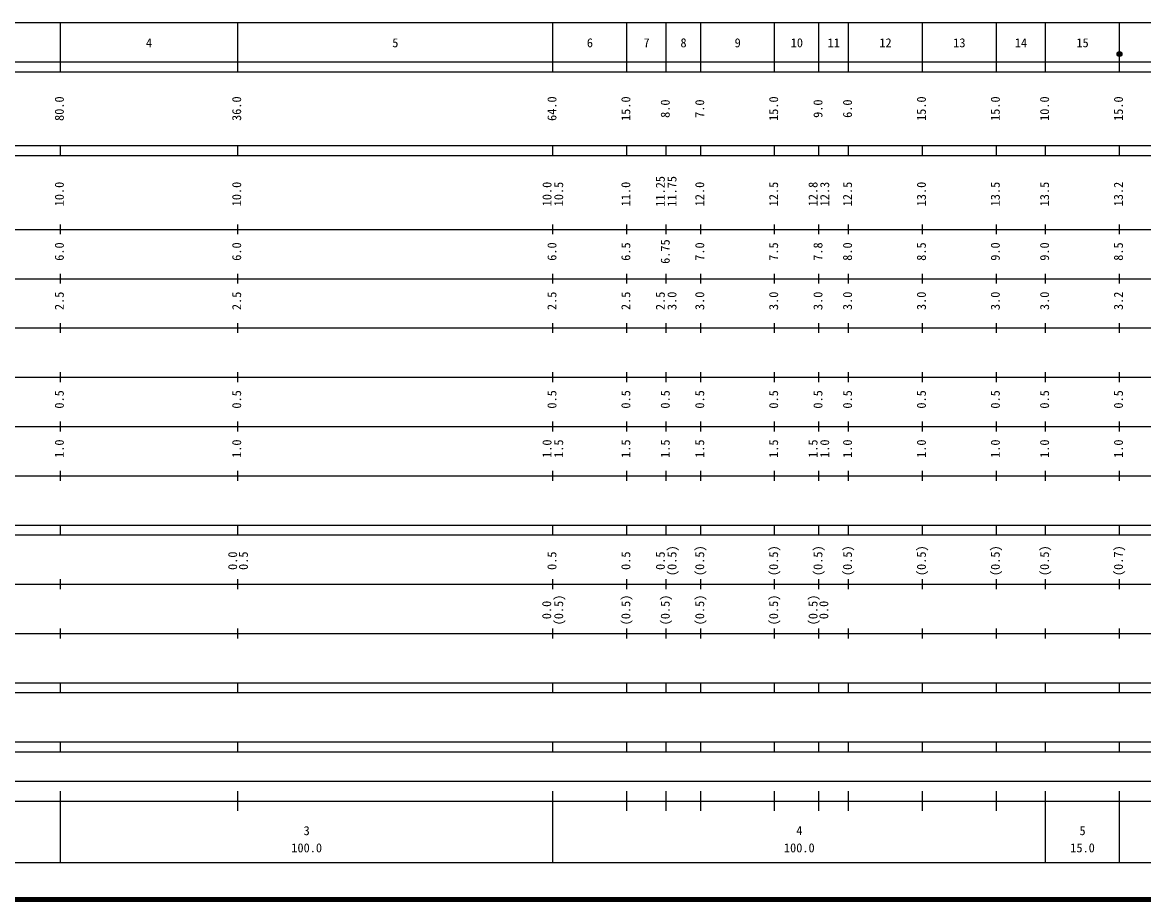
# Model space of a CAD drawing. Units: millimetres on the paper, enlarged 1000 times. Extents: x 40000 to 680000, y 20000 to 380000.
# Drawn here: x 260301 to 487888, y 20000 to 198000 of the extents above; entities that cross this region are included whole.
import ezdxf
from ezdxf.enums import TextEntityAlignment as Align

# ---------------------------------------------------------------- set-up
doc = ezdxf.new("R2010")
doc.units = ezdxf.units.MM
doc.header["$LTSCALE"] = 1000
doc.layers.add('M-TTL', color=2, linetype='Continuous', lineweight=140)
doc.layers.add('M-TTL-BAND', color=7, linetype='Continuous', lineweight=25)
doc.styles.add('ＭＳ ゴシック', font='')
doc.styles.get('ＭＳ ゴシック').set_extended_font_data('MS Gothic')

msp = doc.modelspace()

# ---------------------------------------------------------------- hatches: boundary and pattern name
at = {"layer": 'M-TTL-BAND'}
msp.add_hatch(color=256, dxfattribs=at).paths.add_polyline_path([(483500, 191603, 1), (482500, 191603, 1)])

# ---------------------------------------------------------------- linework, layer by layer
at = {"layer": 'M-TTL'}
msp.add_line((40000, 20000), (680000, 20000), dxfattribs=at)
at = {"layer": 'M-TTL-BAND'}
for p, q in [((68000, 198000), (579000, 198000)), ((268000, 188000), (268000, 198000)), ((304000, 188000), (304000, 198000)), ((368000, 188000), (368000, 198000)), ((383000, 188000), (383000, 198000)), ((391000, 188000), (391000, 198000)), ((398000, 188000), (398000, 198000)), ((413000, 188000), (413000, 198000)), ((422000, 188000), (422000, 198000)), ((428000, 188000), (428000, 198000)), ((443000, 188000), (443000, 198000)), ((458000, 188000), (458000, 198000)), ((468000, 188000), (468000, 198000)), ((483000, 188000), (483000, 198000)), ((40000, 190000), (579000, 190000)), ((40000, 188000), (579000, 188000)), ((40000, 173000), (579000, 173000)), ((268000, 171000), (268000, 173000)), ((304000, 171000), (304000, 173000)), ((368000, 171000), (368000, 173000)), ((383000, 171000), (383000, 173000)), ((391000, 171000), (391000, 173000)), ((398000, 171000), (398000, 173000)), ((413000, 171000), (413000, 173000)), ((422000, 171000), (422000, 173000)), ((428000, 171000), (428000, 173000)), ((443000, 171000), (443000, 173000)), ((458000, 171000), (458000, 173000)), ((468000, 171000), (468000, 173000)), ((483000, 171000), (483000, 173000)), ((40000, 171000), (579000, 171000)), ((40000, 156000), (579000, 156000)), ((268000, 155000), (268000, 157000)), ((304000, 155000), (304000, 157000)), ((368000, 155000), (368000, 157000)), ((383000, 155000), (383000, 157000)), ((391000, 155000), (391000, 157000)), ((398000, 155000), (398000, 157000)), ((413000, 155000), (413000, 157000)), ((422000, 155000), (422000, 157000)), ((428000, 155000), (428000, 157000)), ((443000, 155000), (443000, 157000)), ((458000, 155000), (458000, 157000)), ((468000, 155000), (468000, 157000)), ((483000, 155000), (483000, 157000)), ((46000, 146000), (579000, 146000)), ((268000, 145000), (268000, 147000)), ((304000, 145000), (304000, 147000)), ((368000, 145000), (368000, 147000)), ((383000, 145000), (383000, 147000)), ((391000, 145000), (391000, 147000)), ((398000, 145000), (398000, 147000)), ((413000, 145000), (413000, 147000)), ((422000, 145000), (422000, 147000)), ((428000, 145000), (428000, 147000)), ((443000, 145000), (443000, 147000)), ((458000, 145000), (458000, 147000)), ((468000, 145000), (468000, 147000)), ((483000, 145000), (483000, 147000)), ((268000, 135000), (268000, 137000)), ((304000, 135000), (304000, 137000)), ((368000, 135000), (368000, 137000)), ((383000, 135000), (383000, 137000)), ((391000, 135000), (391000, 137000)), ((398000, 135000), (398000, 137000)), ((413000, 135000), (413000, 137000)), ((422000, 135000), (422000, 137000)), ((428000, 135000), (428000, 137000)), ((443000, 135000), (443000, 137000)), ((458000, 135000), (458000, 137000)), ((468000, 135000), (468000, 137000)), ((483000, 135000), (483000, 137000)), ((52000, 136000), (579000, 136000)), ((46000, 126000), (579000, 126000)), ((268000, 125000), (268000, 127000)), ((304000, 125000), (304000, 127000)), ((368000, 125000), (368000, 127000)), ((383000, 125000), (383000, 127000)), ((391000, 125000), (391000, 127000)), ((398000, 125000), (398000, 127000)), ((413000, 125000), (413000, 127000)), ((422000, 125000), (422000, 127000)), ((428000, 125000), (428000, 127000)), ((443000, 125000), (443000, 127000)), ((458000, 125000), (458000, 127000)), ((468000, 125000), (468000, 127000)), ((483000, 125000), (483000, 127000)), ((268000, 115000), (268000, 117000)), ((304000, 115000), (304000, 117000)), ((368000, 115000), (368000, 117000)), ((383000, 115000), (383000, 117000)), ((391000, 115000), (391000, 117000)), ((398000, 115000), (398000, 117000)), ((413000, 115000), (413000, 117000)), ((422000, 115000), (422000, 117000)), ((428000, 115000), (428000, 117000)), ((443000, 115000), (443000, 117000)), ((458000, 115000), (458000, 117000)), ((468000, 115000), (468000, 117000)), ((483000, 115000), (483000, 117000)), ((52000, 116000), (579000, 116000)), ((268000, 105000), (268000, 107000)), ((304000, 105000), (304000, 107000)), ((368000, 105000), (368000, 107000)), ((383000, 105000), (383000, 107000)), ((391000, 105000), (391000, 107000)), ((398000, 105000), (398000, 107000)), ((413000, 105000), (413000, 107000)), ((422000, 105000), (422000, 107000)), ((428000, 105000), (428000, 107000)), ((443000, 105000), (443000, 107000)), ((458000, 105000), (458000, 107000)), ((468000, 105000), (468000, 107000)), ((483000, 105000), (483000, 107000)), ((46000, 106000), (579000, 106000)), ((40000, 96000), (579000, 96000)), ((268000, 94000), (268000, 96000)), ((304000, 94000), (304000, 96000)), ((368000, 94000), (368000, 96000)), ((383000, 94000), (383000, 96000)), ((391000, 94000), (391000, 96000)), ((398000, 94000), (398000, 96000)), ((413000, 94000), (413000, 96000)), ((422000, 94000), (422000, 96000)), ((428000, 94000), (428000, 96000)), ((443000, 94000), (443000, 96000)), ((458000, 94000), (458000, 96000)), ((468000, 94000), (468000, 96000)), ((483000, 94000), (483000, 96000)), ((40000, 94000), (579000, 94000)), ((268000, 83000), (268000, 85000)), ((304000, 83000), (304000, 85000)), ((368000, 83000), (368000, 85000)), ((383000, 83000), (383000, 85000)), ((391000, 83000), (391000, 85000)), ((398000, 83000), (398000, 85000)), ((413000, 83000), (413000, 85000)), ((422000, 83000), (422000, 85000)), ((428000, 83000), (428000, 85000)), ((443000, 83000), (443000, 85000)), ((458000, 83000), (458000, 85000)), ((468000, 83000), (468000, 85000)), ((483000, 83000), (483000, 85000)), ((49000, 84000), (579000, 84000)), ((40000, 74000), (579000, 74000)), ((268000, 73000), (268000, 75000)), ((304000, 73000), (304000, 75000)), ((368000, 73000), (368000, 75000)), ((383000, 73000), (383000, 75000)), ((391000, 73000), (391000, 75000)), ((398000, 73000), (398000, 75000)), ((413000, 73000), (413000, 75000)), ((422000, 73000), (422000, 75000)), ((428000, 73000), (428000, 75000)), ((443000, 73000), (443000, 75000)), ((458000, 73000), (458000, 75000)), ((468000, 73000), (468000, 75000)), ((483000, 73000), (483000, 75000)), ((40000, 64000), (579000, 64000)), ((268000, 62000), (268000, 64000)), ((304000, 62000), (304000, 64000)), ((368000, 62000), (368000, 64000)), ((383000, 62000), (383000, 64000)), ((391000, 62000), (391000, 64000)), ((398000, 62000), (398000, 64000)), ((413000, 62000), (413000, 64000)), ((422000, 62000), (422000, 64000)), ((428000, 62000), (428000, 64000)), ((443000, 62000), (443000, 64000)), ((458000, 62000), (458000, 64000)), ((468000, 62000), (468000, 64000)), ((483000, 62000), (483000, 64000)), ((40000, 62000), (579000, 62000)), ((40000, 52000), (579000, 52000)), ((268000, 50000), (268000, 52000)), ((304000, 50000), (304000, 52000)), ((368000, 50000), (368000, 52000)), ((383000, 50000), (383000, 52000)), ((391000, 50000), (391000, 52000)), ((398000, 50000), (398000, 52000)), ((413000, 50000), (413000, 52000)), ((422000, 50000), (422000, 52000)), ((428000, 50000), (428000, 52000)), ((443000, 50000), (443000, 52000)), ((458000, 50000), (458000, 52000)), ((468000, 50000), (468000, 52000)), ((483000, 50000), (483000, 52000)), ((40000, 50000), (579000, 50000)), ((71000, 44000), (565000, 44000)), ((268000, 27500), (268000, 42000)), ((304000, 38000), (304000, 42000)), ((368000, 27500), (368000, 42000)), ((383000, 38000), (383000, 42000)), ((391000, 38000), (391000, 42000)), ((398000, 38000), (398000, 42000)), ((413000, 38000), (413000, 42000)), ((422000, 38000), (422000, 42000)), ((428000, 38000), (428000, 42000)), ((443000, 38000), (443000, 42000)), ((458000, 38000), (458000, 42000)), ((468000, 27500), (468000, 42000)), ((483000, 27500), (483000, 42000)), ((40000, 40000), (579000, 40000)), ((68000, 27500), (579000, 27500))]:
    msp.add_line(p, q, dxfattribs=at)
msp.add_circle((483000, 191603), 500, dxfattribs=at)

# ---------------------------------------------------------------- texts
at = {"layer": 'M-TTL-BAND', "style": 'ＭＳ ゴシック'}
for s, p in [('4', (286000, 192405)), ('5', (336000, 192405)), ('6', (375500, 192405)), ('7', (387000, 192405)), ('8', (394500, 192405)), ('9', (405500, 192405)), ('10', (417500, 192405)), ('11', (425000, 192405)), ('12', (435500, 192405)), ('13', (450500, 192405)), ('14', (463000, 192405)), ('15', (475500, 192405)), ('3', (318000, 32523)), ('4', (418000, 32523)), ('5', (475500, 32523)), ('100.0', (318000, 29033)), ('100.0', (418000, 29033)), ('15.0', (475500, 29033))]:
    msp.add_text(s, height=1833, dxfattribs=at).set_placement(p, align=Align.BOTTOM_CENTER)
for s, p in [('80.0', (269247, 180500)), ('36.0', (305247, 180500)), ('64.0', (369247, 180500)), ('15.0', (384247, 180500)), ('8.0', (392247, 180500)), ('7.0', (399247, 180500)), ('15.0', (414247, 180500)), ('9.0', (423247, 180500)), ('6.0', (429247, 180500)), ('15.0', (444247, 180500)), ('15.0', (459247, 180500)), ('10.0', (469247, 180500)), ('15.0', (484247, 180500)), ('11.25', (391247, 163718)), ('11.75', (393617, 163718)), ('10.0', (269247, 163174)), ('10.0', (305247, 163174)), ('10.0', (368247, 163174)), ('10.5', (370617, 163174)), ('11.0', (384247, 163174)), ('12.0', (399247, 163174)), ('12.5', (414247, 163174)), ('12.8', (422247, 163174)), ('12.3', (424617, 163174)), ('12.5', (429247, 163174)), ('13.0', (444247, 163174)), ('13.5', (459247, 163174)), ('13.5', (469247, 163174)), ('13.2', (484247, 163174)), ('6.0', (269247, 151500)), ('6.0', (305247, 151500)), ('6.0', (369247, 151500)), ('6.5', (384247, 151500)), ('6.75', (392247, 151500)), ('7.0', (399247, 151500)), ('7.5', (414247, 151500)), ('7.8', (423247, 151500)), ('8.0', (429247, 151500)), ('8.5', (444247, 151500)), ('9.0', (459247, 151500)), ('9.0', (469247, 151500)), ('8.5', (484247, 151500)), ('2.5', (269247, 141500)), ('2.5', (305247, 141500)), ('2.5', (369247, 141500)), ('2.5', (384247, 141500)), ('2.5', (391247, 141500)), ('3.0', (393617, 141500)), ('3.0', (399247, 141500)), ('3.0', (414247, 141500)), ('3.0', (423247, 141500)), ('3.0', (429247, 141500)), ('3.0', (444247, 141500)), ('3.0', (459247, 141500)), ('3.0', (469247, 141500)), ('3.2', (484247, 141500)), ('0.5', (269247, 121500)), ('0.5', (305247, 121500)), ('0.5', (369247, 121500)), ('0.5', (384247, 121500)), ('0.5', (392247, 121500)), ('0.5', (399247, 121500)), ('0.5', (414247, 121500)), ('0.5', (423247, 121500)), ('0.5', (429247, 121500)), ('0.5', (444247, 121500)), ('0.5', (459247, 121500)), ('0.5', (469247, 121500)), ('0.5', (484247, 121500)), ('1.0', (269247, 111500)), ('1.0', (305247, 111500)), ('1.0', (368247, 111500)), ('1.5', (370617, 111500)), ('1.5', (384247, 111500)), ('1.5', (392247, 111500)), ('1.5', (399247, 111500)), ('1.5', (414247, 111500)), ('1.5', (422247, 111500)), ('1.0', (424617, 111500)), ('1.0', (429247, 111500)), ('1.0', (444247, 111500)), ('1.0', (459247, 111500)), ('1.0', (469247, 111500)), ('1.0', (484247, 111500)), ('(0.5)', (393617, 88764)), ('(0.5)', (399247, 88764)), ('(0.5)', (414247, 88764)), ('(0.5)', (423247, 88764)), ('(0.5)', (429247, 88764)), ('(0.5)', (444247, 88764)), ('(0.5)', (459247, 88764)), ('(0.5)', (469247, 88764)), ('(0.7)', (484247, 88764)), ('0.0', (304430, 88764)), ('0.5', (306617, 88764)), ('0.5', (369247, 88764)), ('0.5', (384247, 88764)), ('0.5', (391247, 88764)), ('0.0', (368177, 78764)), ('(0.5)', (370617, 78764)), ('(0.5)', (384247, 78764)), ('(0.5)', (392247, 78764)), ('(0.5)', (399247, 78764)), ('(0.5)', (414247, 78764)), ('(0.5)', (422247, 78764)), ('0.0', (424433, 78764))]:
    msp.add_text(s, height=1833, rotation=90, dxfattribs=at).set_placement(p, align=Align.BOTTOM_CENTER)

doc.saveas('drawing.dxf')
